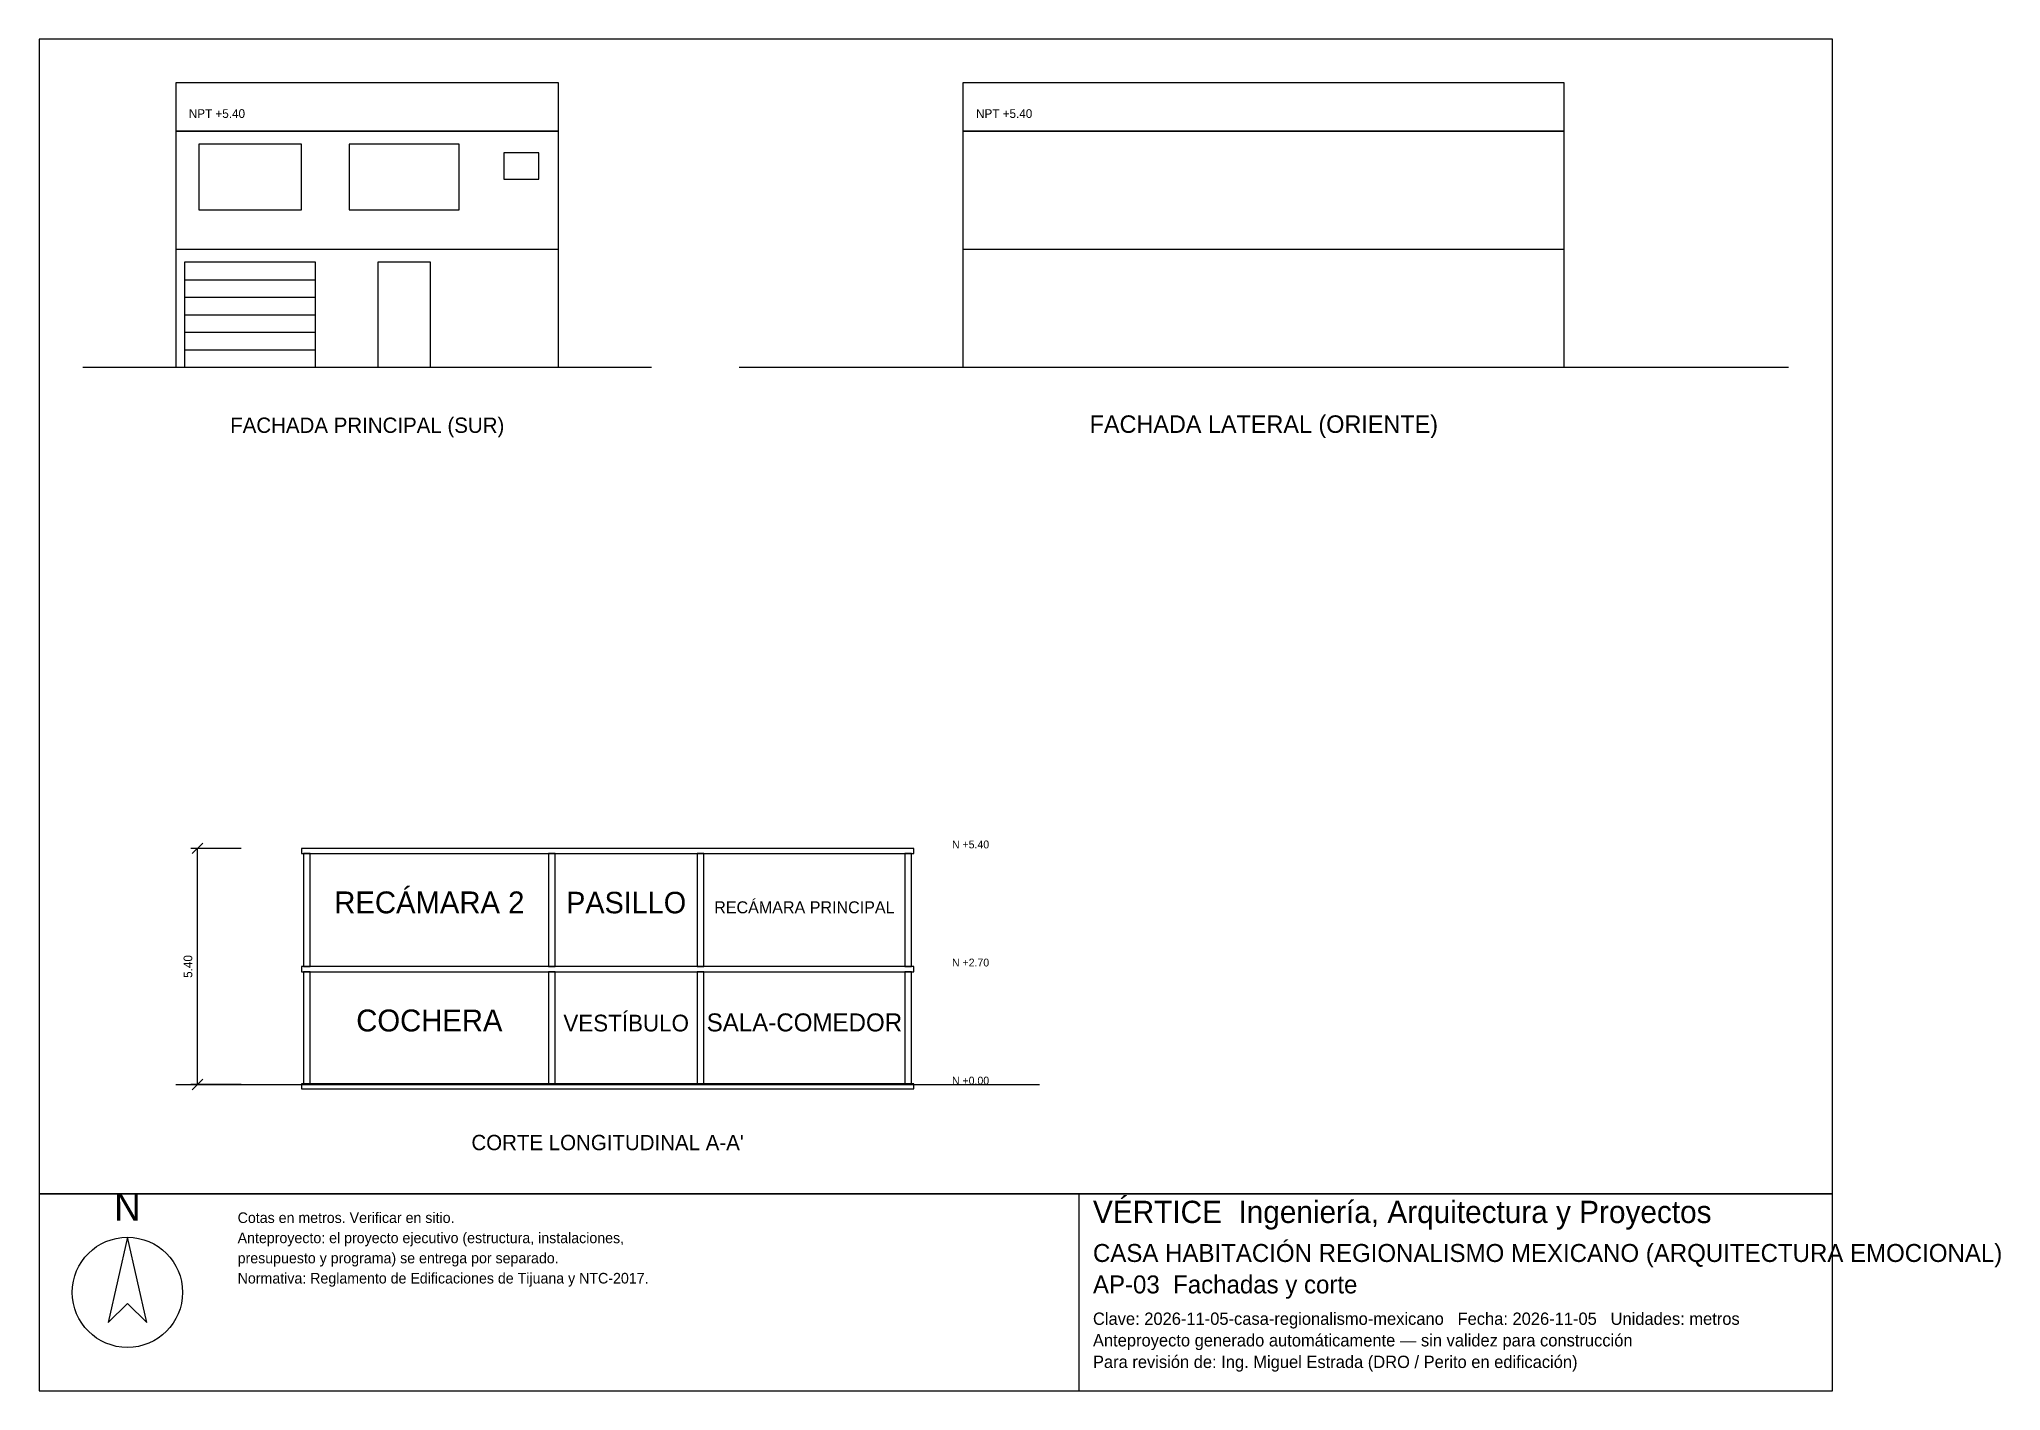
# Model space of a CAD drawing. Header units: metres. Extents: x -3 to 41.8, y -23.4 to 7.5.
import ezdxf
from ezdxf.enums import TextEntityAlignment as Align

# ---------------------------------------------------------------- set-up
doc = ezdxf.new("R2010")
doc.units = ezdxf.units.M
doc.header["$LTSCALE"] = 0.5
for name, color, linetype in [('A-CORTE', 7, 'CONTINUOUS'), ('A-FACHADA', 7, 'CONTINUOUS'), ('A-FACHADA-VIDRIO', 4, 'CONTINUOUS'), ('A-TEXTO', 3, 'CONTINUOUS'), ('COTAS', 8, 'CONTINUOUS'), ('LAMINA', 9, 'CONTINUOUS')]:
    doc.layers.add(name, color=color, linetype=linetype)
doc.styles.get("Standard").update_dxf_attribs({"font": 'txt', "width": 0.9})

msp = doc.modelspace()

# ---------------------------------------------------------------- linework, layer by layer
at = {"layer": 'A-CORTE'}
msp.add_line((0.12, -16.4), (19.87, -16.4), dxfattribs=at)
for points in [[(2.995, -11.12), (16.995, -11.12), (16.995, -11), (2.995, -11)], [(3.045, -13.7), (3.195, -13.7), (3.195, -11.12), (3.045, -11.12)], [(8.645, -13.7), (8.795, -13.7), (8.795, -11.12), (8.645, -11.12)], [(12.045, -13.7), (12.195, -13.7), (12.195, -11.12), (12.045, -11.12)], [(16.795, -13.7), (16.945, -13.7), (16.945, -11.12), (16.795, -11.12)], [(2.995, -13.82), (16.995, -13.82), (16.995, -13.7), (2.995, -13.7)], [(3.045, -16.4), (3.195, -16.4), (3.195, -13.82), (3.045, -13.82)], [(8.645, -16.4), (8.795, -16.4), (8.795, -13.82), (8.645, -13.82)], [(12.045, -16.4), (12.195, -16.4), (12.195, -13.82), (12.045, -13.82)], [(16.795, -16.4), (16.945, -16.4), (16.945, -13.82), (16.795, -13.82)], [(2.995, -16.5), (16.995, -16.5), (16.995, -16.38), (2.995, -16.38)]]:
    msp.add_lwpolyline(points, close=True, dxfattribs=at)
at = {"layer": 'A-FACHADA'}
for p, q in [((0.12, 2.7), (8.87, 2.7)), ((18.12, 2.7), (31.87, 2.7)), ((0.32, 2), (3.32, 2)), ((0.32, 1.6), (3.32, 1.6)), ((0.32, 1.2), (3.32, 1.2)), ((0.32, 0.8), (3.32, 0.8)), ((-2, 0), (11, 0)), ((0.12, 0), (8.87, 0)), ((0.32, 0.4), (3.32, 0.4)), ((13, 0), (37, 0)), ((18.12, 0), (31.87, 0))]:
    msp.add_line(p, q, dxfattribs=at)
for points in [[(0.12, 5.4), (8.87, 5.4), (8.87, 6.5), (0.12, 6.5)], [(18.12, 5.4), (31.87, 5.4), (31.87, 6.5), (18.12, 6.5)], [(0.12, 0), (8.87, 0), (8.87, 5.4), (0.12, 5.4)], [(18.12, 0), (31.87, 0), (31.87, 5.4), (18.12, 5.4)], [(0.32, 0), (3.32, 0), (3.32, 2.4), (0.32, 2.4)], [(4.745, 0), (5.945, 0), (5.945, 2.4), (4.745, 2.4)]]:
    msp.add_lwpolyline(points, close=True, dxfattribs=at)
at = {"layer": 'A-FACHADA-VIDRIO'}
for points in [[(0.646, 3.6), (2.994, 3.6), (2.994, 5.1), (0.646, 5.1)], [(4.087, 3.6), (6.603, 3.6), (6.603, 5.1), (4.087, 5.1)], [(7.62, 4.3), (8.42, 4.3), (8.42, 4.9), (7.62, 4.9)]]:
    msp.add_lwpolyline(points, close=True, dxfattribs=at)
at = {"layer": 'COTAS'}
for p, q in [((1.62, -11), (0.47, -11)), ((0.5, -11.12), (0.74, -10.88)), ((0.62, -16.4), (0.62, -11)), ((1.62, -16.4), (0.47, -16.4)), ((0.5, -16.52), (0.74, -16.28))]:
    msp.add_line(p, q, dxfattribs=at)
at = {"layer": 'LAMINA'}
msp.add_line((20.78, -23.4007), (20.78, -18.9), dxfattribs=at)
for points in [[(-3, -18.9), (38, -18.9), (38, 7.5), (-3, 7.5)], [(-3, -23.4007), (38, -23.4007), (38, -18.9), (-3, -18.9)], [(-0.9837, -19.8901), (-1.4248, -21.8434), (-0.9837, -21.4024), (-0.5426, -21.8434)]]:
    msp.add_lwpolyline(points, close=True, dxfattribs=at)
msp.add_circle((-0.9837, -21.1503), 1.2602, dxfattribs=at)

# ---------------------------------------------------------------- texts
at = {"layer": 'A-TEXTO'}
for s, height, p in [('FACHADA PRINCIPAL (SUR)', 0.35, (4.5, -1.5)), ('FACHADA LATERAL (ORIENTE)', 0.4, (25, -1.5)), ('RECÁMARA 2', 0.5, (5.92, -12.485)), ('PASILLO', 0.4921, (10.42, -12.485)), ('RECÁMARA PRINCIPAL', 0.2747, (14.495, -12.485)), ('COCHERA', 0.5, (5.92, -15.185)), ('VESTÍBULO', 0.3827, (10.42, -15.185)), ('SALA-COMEDOR', 0.412, (14.495, -15.185)), ("CORTE LONGITUDINAL A-A'", 0.35, (9.995, -17.9))]:
    msp.add_text(s, height=height, dxfattribs=at).set_placement(p, align=Align.CENTER)
at = {"layer": 'COTAS'}
for s, height, p in [('NPT +5.40', 0.2, (0.42, 5.7)), ('NPT +5.40', 0.2, (18.42, 5.7)), ('N +5.40', 0.18, (17.87, -11)), ('N +2.70', 0.18, (17.87, -13.7)), ('N +0.00', 0.18, (17.87, -16.4))]:
    msp.add_text(s, height=height, dxfattribs=at).set_placement(p)
msp.add_text('5.40', height=0.2, rotation=90, dxfattribs=at).set_placement((0.5, -13.7), align=Align.CENTER)
at = {"layer": 'LAMINA'}
msp.add_text('N', height=0.6301, dxfattribs=at).set_placement((-0.9837, -19.5121), align=Align.CENTER)
for s, height, p in [('VÉRTICE  Ingeniería, Arquitectura y Proyectos', 0.5088, (21.0931, -19.5653)), ('Cotas en metros. Verificar en sitio.', 0.2426, (1.5367, -19.5653)), ('Anteproyecto: el proyecto ejecutivo (estructura, instalaciones,', 0.2426, (1.5367, -20.0263)), ('CASA HABITACIÓN REGIONALISMO MEXICANO (ARQUITECTURA EMOCIONAL)', 0.4109, (21.0931, -20.4557)), ('presupuesto y programa) se entrega por separado.', 0.2426, (1.5367, -20.4874)), ('Normativa: Reglamento de Edificaciones de Tijuana y NTC-2017.', 0.2426, (1.5367, -20.9484)), ('AP-03  Fachadas y corte', 0.4109, (21.0931, -21.1748)), ('Clave: 2026-11-05-casa-regionalismo-mexicano   Fecha: 2026-11-05   Unidades: metros', 0.2818, (21.0931, -21.8939)), ('Anteproyecto generado automáticamente — sin validez para construcción', 0.2818, (21.0931, -22.3871)), ('Para revisión de: Ing. Miguel Estrada (DRO / Perito en edificación)', 0.2818, (21.0931, -22.8802))]:
    msp.add_text(s, height=height, dxfattribs=at).set_placement(p)

doc.saveas('drawing.dxf')
